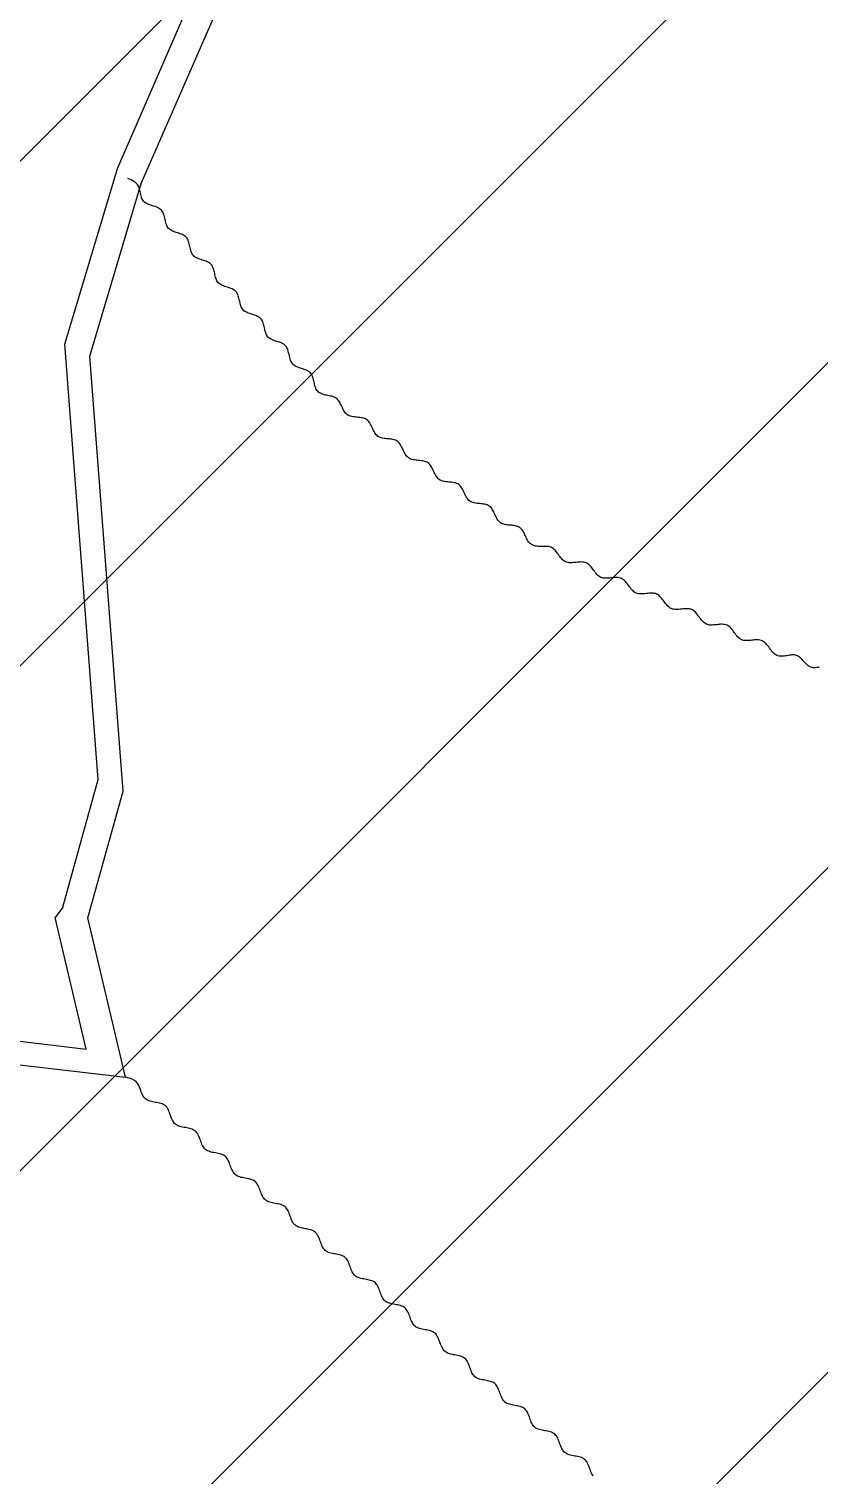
# Model space of a CAD drawing. Header units: metres. Extents: x 511779 to 512620, y 196282 to 196876.
# Drawn here: x 512557.4 to 512560.16, y 196415.15 to 196420.21 of the extents above; entities that cross this region are included whole.
import ezdxf

# ---------------------------------------------------------------- set-up
doc = ezdxf.new("R2010")
doc.units = ezdxf.units.M
doc.header["$MEASUREMENT"] = 0
for name, color, linetype in [('BANGUNAN', 5, 'CONTINUOUS'), ('KOP', 7, 'CONTINUOUS'), ('sungai', 45, 'CONTINUOUS')]:
    doc.layers.add(name, color=color, linetype=linetype)

msp = doc.modelspace()

# ---------------------------------------------------------------- hatches: boundary and pattern name
at = {"layer": 'KOP', "ltscale": 0.5}
h = msp.add_hatch(dxfattribs=at)
h.set_pattern_fill('ANSI31', color=1, scale=10, style=0)
h.set_pattern_definition([(45, (71.4876, 0), (-0.8838834765, 0.8838834765), [])])
edge = h.paths.add_edge_path(flags=16)
edge.add_arc((512532.4233, 196433.4781), 3.057, 0, 360)
h.paths.add_polyline_path([(512523.8585, 196440.9504), (512543.8085, 196440.9504), (512543.8085, 196423.8504), (512523.8585, 196423.8504)])
h.paths.add_polyline_path([(512542.3835, 196440.9504), (512562.3335, 196440.9504), (512562.3335, 196423.8504), (512542.3835, 196423.8504)])
edge = h.paths.add_edge_path(flags=16)
edge.add_arc((512551.9548, 196433.4781), 3.057, 0, 360)
h.paths.add_polyline_path([(512560.9085, 196440.9504), (512580.8585, 196440.9504), (512580.8585, 196423.8504), (512560.9085, 196423.8504)])
edge = h.paths.add_edge_path(flags=16)
edge.add_arc((512570.1256, 196433.4781), 3.057, 0, 360)
h.paths.add_polyline_path([(512579.4335, 196425.2754), (512599.3835, 196425.2754), (512599.3835, 196408.1754), (512579.4335, 196408.1754)])
edge = h.paths.add_edge_path(flags=16)
edge.add_arc((512589.1438, 196417.6648), 3.057, 0, 360)
h.paths.add_polyline_path([(512560.9085, 196425.2754), (512580.8585, 196425.2754), (512580.8585, 196408.1754), (512560.9085, 196408.1754)])
h.paths.add_polyline_path([(512542.3835, 196425.2754), (512562.3335, 196425.2754), (512562.3335, 196408.1754), (512542.3835, 196408.1754)])
h.paths.add_polyline_path([(512523.8585, 196425.2754), (512543.8085, 196425.2754), (512543.8085, 196408.1754), (512523.8585, 196408.1754)])
h.paths.add_polyline_path([(512505.3335, 196425.2754), (512525.2835, 196425.2754), (512525.2835, 196408.1754), (512505.3335, 196408.1754)])
h.paths.add_polyline_path([(512523.8585, 196409.6004), (512543.8085, 196409.6004), (512543.8085, 196392.5004), (512523.8585, 196392.5004)])
h.paths.add_polyline_path([(512505.3335, 196409.6004), (512525.2835, 196409.6004), (512525.2835, 196392.5004), (512505.3335, 196392.5004)])
h.paths.add_polyline_path([(512542.3835, 196409.6004), (512562.3335, 196409.6004), (512562.3335, 196392.5004), (512542.3835, 196392.5004)])
h.paths.add_polyline_path([(512560.9085, 196409.6004), (512580.8585, 196409.6004), (512580.8585, 196392.5004), (512560.9085, 196392.5004)])
h.paths.add_polyline_path([(512579.4335, 196409.6004), (512599.3835, 196409.6004), (512599.3835, 196392.5004), (512579.4335, 196392.5004)])
h.paths.add_polyline_path([(512597.9585, 196393.9254), (512617.9085, 196393.9254), (512617.9085, 196376.8254), (512597.9585, 196376.8254)])
h.paths.add_polyline_path([(512579.4335, 196393.9254), (512599.3835, 196393.9254), (512599.3835, 196376.8254), (512579.4335, 196376.8254)])
h.paths.add_polyline_path([(512560.9085, 196393.9254), (512580.8585, 196393.9254), (512580.8585, 196376.8254), (512560.9085, 196376.8254)])
h.paths.add_polyline_path([(512542.3835, 196393.9254), (512562.3335, 196393.9254), (512562.3335, 196376.8254), (512542.3835, 196376.8254)])
h.paths.add_polyline_path([(512523.8585, 196393.9254), (512543.8085, 196393.9254), (512543.8085, 196376.8254), (512523.8585, 196376.8254)])
edge = h.paths.add_edge_path(flags=16)
edge.add_arc((512571.0155, 196385.1874), 3.057, 0, 360)
edge = h.paths.add_edge_path(flags=16)
edge.add_arc((512551.7902, 196384.481), 3.057, 0, 360)
edge = h.paths.add_edge_path(flags=16)
edge.add_arc((512532.9877, 196384.481), 3.057, 0, 360)
edge = h.paths.add_edge_path(flags=16)
edge.add_arc((512533.8992, 196400.4208), 3.057, 0, 360)
edge = h.paths.add_edge_path(flags=16)
edge.add_arc((512514.3971, 196399.6911), 3.057, 0, 360)
edge = h.paths.add_edge_path(flags=16)
edge.add_arc((512515.1553, 196416.9261), 3.057, 0, 360)
edge = h.paths.add_edge_path(flags=16)
edge.add_arc((512533.5705, 196417.021), 3.057, 0, 360)
edge = h.paths.add_edge_path(flags=16)
edge.add_arc((512552.1483, 196417.1058), 3.057, 0, 360)
edge = h.paths.add_edge_path(flags=16)
edge.add_arc((512552.9492, 196400.5565), 3.057, 0, 360)
edge = h.paths.add_edge_path(flags=16)
edge.add_arc((512570.3514, 196400.5565), 3.057, 0, 360)
edge = h.paths.add_edge_path(flags=16)
edge.add_arc((512570.2939, 196416.8525), 3.057, 0, 360)
edge = h.paths.add_edge_path(flags=16)
edge.add_arc((512589.2652, 196401.2038), 3.057, 0, 360)
edge = h.paths.add_edge_path(flags=16)
edge.add_arc((512589.7985, 196384.821), 3.057, 0, 360)
edge = h.paths.add_edge_path(flags=16)
edge.add_arc((512608.2133, 196384.9436), 3.057, 0, 360)

# ---------------------------------------------------------------- linework, layer by layer
at = {"layer": 'BANGUNAN', "color": 3, "linetype": 'Continuous'}
for p, q in [((512557.7052, 196419.7262), (512558.0482, 196420.5132)), ((512557.7883, 196419.6729), (512558.123, 196420.4407)), ((512557.5214, 196419.1103), (512557.7052, 196419.7262)), ((512557.6081, 196419.0688), (512557.7883, 196419.6729)), ((512557.6382, 196417.5868), (512557.5214, 196419.1103)), ((512557.7249, 196417.5457), (512557.6081, 196419.0688)), ((512557.5143, 196417.1389), (512557.6382, 196417.5868)), ((512557.602, 196417.1018), (512557.7249, 196417.5457)), ((512557.5957, 196416.6424), (512557.4872, 196417.1028)), ((512557.7334, 196416.5441), (512557.602, 196417.1018)), ((512557.2762, 196416.6798), (512557.5957, 196416.6424)), ((512557.3031, 196416.5946), (512557.7334, 196416.5441))]:
    msp.add_line(p, q, dxfattribs=at)
msp.add_lwpolyline([(512557.5143, 196417.1389), (512557.4872, 196417.1028)], dxfattribs=at)
at = {"layer": 'sungai', "color": 43, "lineweight": -3, "ltscale": 30}
for points in [[(512560.163, 196417.9797), (512560.1587, 196417.9789), (512560.1544, 196417.9782), (512560.1502, 196417.9777), (512560.146, 196417.9774), (512560.142, 196417.9775), (512560.1381, 196417.978), (512560.1344, 196417.979), (512560.1308, 196417.9804), (512560.1274, 196417.9824), (512560.1241, 196417.9847), (512560.1209, 196417.9873), (512560.1178, 196417.9902), (512560.1148, 196417.9934), (512560.1118, 196417.9966), (512560.1089, 196417.9999), (512560.1059, 196418.0032), (512560.1029, 196418.0064), (512560.0999, 196418.0096), (512560.0968, 196418.0125), (512560.0936, 196418.0151), (512560.0903, 196418.0174), (512560.0869, 196418.0194), (512560.0833, 196418.0208), (512560.0796, 196418.0218), (512560.0757, 196418.0223), (512560.0717, 196418.0224), (512560.0675, 196418.0222), (512560.0632, 196418.0218), (512560.0588, 196418.0212), (512560.0543, 196418.0205), (512560.0497, 196418.0197), (512560.0451, 196418.0191), (512560.0405, 196418.0185), (512560.0359, 196418.0181), (512560.0313, 196418.0179), (512560.0268, 196418.0181), (512560.0225, 196418.0186), (512560.0183, 196418.0196), (512560.0143, 196418.021), (512560.0106, 196418.023), (512560.0071, 196418.0254), (512560.0037, 196418.0283), (512560.0006, 196418.0315), (512559.9975, 196418.035), (512559.9945, 196418.0387), (512559.9916, 196418.0426), (512559.9888, 196418.0465), (512559.9859, 196418.0504), (512559.983, 196418.0543), (512559.98, 196418.058), (512559.977, 196418.0615), (512559.9738, 196418.0647), (512559.9705, 196418.0676), (512559.9669, 196418.07), (512559.9632, 196418.072), (512559.9592, 196418.0734), (512559.9551, 196418.0744), (512559.9507, 196418.0749), (512559.9462, 196418.0751), (512559.9415, 196418.075), (512559.9368, 196418.0747), (512559.932, 196418.0743), (512559.9272, 196418.0738), (512559.9223, 196418.0733), (512559.9175, 196418.0728), (512559.9128, 196418.0725), (512559.9081, 196418.0724), (512559.9036, 196418.0726), (512559.8993, 196418.0732), (512559.8951, 196418.0741), (512559.8911, 196418.0756), (512559.8874, 196418.0775), (512559.8839, 196418.08), (512559.8805, 196418.0829), (512559.8773, 196418.0861), (512559.8743, 196418.0896), (512559.8713, 196418.0933), (512559.8684, 196418.0971), (512559.8655, 196418.101), (512559.8627, 196418.105), (512559.8598, 196418.1088), (512559.8568, 196418.1125), (512559.8538, 196418.116), (512559.8506, 196418.1192), (512559.8472, 196418.1221), (512559.8437, 196418.1246), (512559.84, 196418.1265), (512559.836, 196418.128), (512559.8318, 196418.1289), (512559.8275, 196418.1295), (512559.8229, 196418.1297), (512559.8183, 196418.1296), (512559.8136, 196418.1293), (512559.8088, 196418.1288), (512559.8039, 196418.1283), (512559.7991, 196418.1278), (512559.7943, 196418.1274), (512559.7896, 196418.1271), (512559.7849, 196418.127), (512559.7804, 196418.1272), (512559.776, 196418.1277), (512559.7719, 196418.1287), (512559.7679, 196418.1301), (512559.7641, 196418.1321), (512559.7606, 196418.1345), (512559.7573, 196418.1374), (512559.7541, 196418.1406), (512559.7511, 196418.1441), (512559.7481, 196418.1478), (512559.7452, 196418.1517), (512559.7423, 196418.1556), (512559.7395, 196418.1595), (512559.7366, 196418.1634), (512559.7336, 196418.1671), (512559.7305, 196418.1706), (512559.7274, 196418.1738), (512559.724, 196418.1767), (512559.7205, 196418.1791), (512559.7168, 196418.1811), (512559.7128, 196418.1825), (512559.7086, 196418.1835), (512559.7042, 196418.184), (512559.6997, 196418.1842), (512559.6951, 196418.1841), (512559.6903, 196418.1838), (512559.6855, 196418.1834), (512559.6807, 196418.1829), (512559.6759, 196418.1824), (512559.6711, 196418.1819), (512559.6663, 196418.1816), (512559.6617, 196418.1815), (512559.6572, 196418.1817), (512559.6528, 196418.1823), (512559.6486, 196418.1832), (512559.6447, 196418.1847), (512559.6409, 196418.1866), (512559.6374, 196418.1891), (512559.6341, 196418.192), (512559.6309, 196418.1952), (512559.6278, 196418.1987), (512559.6249, 196418.2024), (512559.622, 196418.2062), (512559.6191, 196418.2102), (512559.6162, 196418.2141), (512559.6133, 196418.2179), (512559.6104, 196418.2216), (512559.6073, 196418.2251), (512559.6041, 196418.2283), (512559.6008, 196418.2312), (512559.5973, 196418.2337), (512559.5935, 196418.2357), (512559.5896, 196418.2371), (512559.5854, 196418.238), (512559.581, 196418.2386), (512559.5765, 196418.2388), (512559.5719, 196418.2387), (512559.5671, 196418.2384), (512559.5623, 196418.2379), (512559.5575, 196418.2374), (512559.5527, 196418.2369), (512559.5479, 196418.2365), (512559.5431, 196418.2362), (512559.5385, 196418.2361), (512559.534, 196418.2363), (512559.5296, 196418.2368), (512559.5254, 196418.2378), (512559.5214, 196418.2392), (512559.5177, 196418.2412), (512559.5142, 196418.2436), (512559.5109, 196418.2465), (512559.5077, 196418.2497), (512559.5046, 196418.2532), (512559.5017, 196418.2569), (512559.4988, 196418.2608), (512559.4959, 196418.2647), (512559.493, 196418.2686), (512559.4901, 196418.2725), (512559.4871, 196418.2762), (512559.4841, 196418.2797), (512559.4809, 196418.2829), (512559.4776, 196418.2858), (512559.4741, 196418.2882), (512559.4703, 196418.2902), (512559.4664, 196418.2916), (512559.4622, 196418.2926), (512559.4578, 196418.2931), (512559.4533, 196418.2933), (512559.4486, 196418.2932), (512559.4439, 196418.2929), (512559.4391, 196418.2925), (512559.4343, 196418.292), (512559.4294, 196418.2915), (512559.4246, 196418.291), (512559.4199, 196418.2907), (512559.4153, 196418.2907), (512559.4107, 196418.2908), (512559.4064, 196418.2914), (512559.4022, 196418.2923), (512559.3982, 196418.2938), (512559.3945, 196418.2957), (512559.391, 196418.2982), (512559.3876, 196418.3011), (512559.3845, 196418.3043), (512559.3814, 196418.3078), (512559.3784, 196418.3115), (512559.3755, 196418.3153), (512559.3727, 196418.3193), (512559.3698, 196418.3232), (512559.3669, 196418.327), (512559.3639, 196418.3307), (512559.3609, 196418.3342), (512559.3577, 196418.3375), (512559.3544, 196418.3403), (512559.3508, 196418.3428), (512559.3471, 196418.3448), (512559.3431, 196418.3462), (512559.339, 196418.3471), (512559.3346, 196418.3477), (512559.3301, 196418.3479), (512559.3254, 196418.3478), (512559.3207, 196418.3475), (512559.3159, 196418.347), (512559.3111, 196418.3465), (512559.3062, 196418.346), (512559.3014, 196418.3456), (512559.2967, 196418.3453), (512559.292, 196418.3452), (512559.2875, 196418.3454), (512559.2831, 196418.3459), (512559.279, 196418.3469), (512559.275, 196418.3483), (512559.2713, 196418.3503), (512559.2677, 196418.3527), (512559.2644, 196418.3556), (512559.2612, 196418.3588), (512559.2582, 196418.3623), (512559.2552, 196418.3661), (512559.2523, 196418.3699), (512559.2494, 196418.3738), (512559.2466, 196418.3777), (512559.2437, 196418.3816), (512559.2407, 196418.3853), (512559.2376, 196418.3888), (512559.2345, 196418.392), (512559.2311, 196418.3949), (512559.2276, 196418.3973), (512559.2239, 196418.3993), (512559.2199, 196418.4008), (512559.2157, 196418.4017), (512559.2114, 196418.4023), (512559.2069, 196418.4026), (512559.2022, 196418.4026), (512559.1975, 196418.4026), (512559.1928, 196418.4024), (512559.188, 196418.4024), (512559.1832, 196418.4024), (512559.1785, 196418.4026), (512559.1739, 196418.403), (512559.1694, 196418.4036), (512559.1652, 196418.4046), (512559.1611, 196418.4059), (512559.1573, 196418.4075), (512559.1537, 196418.4097), (512559.1506, 196418.4123), (512559.1477, 196418.4153), (512559.145, 196418.4187), (512559.1426, 196418.4223), (512559.1404, 196418.4263), (512559.1382, 196418.4304), (512559.1362, 196418.4346), (512559.1342, 196418.4389), (512559.1322, 196418.4432), (512559.1302, 196418.4474), (512559.1281, 196418.4515), (512559.1258, 196418.4554), (512559.1234, 196418.4591), (512559.1208, 196418.4625), (512559.1179, 196418.4655), (512559.1147, 196418.4681), (512559.1112, 196418.4702), (512559.1074, 196418.4719), (512559.1033, 196418.4733), (512559.099, 196418.4743), (512559.0946, 196418.4751), (512559.09, 196418.4758), (512559.0853, 196418.4763), (512559.0806, 196418.4767), (512559.0759, 196418.4771), (512559.0712, 196418.4776), (512559.0667, 196418.4782), (512559.0622, 196418.479), (512559.0579, 196418.4801), (512559.0538, 196418.4814), (512559.05, 196418.4831), (512559.0465, 196418.4853), (512559.0433, 196418.4879), (512559.0404, 196418.4909), (512559.0378, 196418.4943), (512559.0354, 196418.4979), (512559.0331, 196418.5019), (512559.031, 196418.506), (512559.029, 196418.5102), (512559.027, 196418.5145), (512559.025, 196418.5188), (512559.023, 196418.523), (512559.0208, 196418.5271), (512559.0186, 196418.531), (512559.0162, 196418.5347), (512559.0135, 196418.5381), (512559.0106, 196418.5411), (512559.0075, 196418.5437), (512559.0039, 196418.5458), (512559.0001, 196418.5475), (512558.9961, 196418.5489), (512558.9918, 196418.5499), (512558.9873, 196418.5507), (512558.9828, 196418.5514), (512558.9781, 196418.5518), (512558.9734, 196418.5523), (512558.9687, 196418.5527), (512558.964, 196418.5532), (512558.9594, 196418.5538), (512558.955, 196418.5546), (512558.9507, 196418.5557), (512558.9466, 196418.557), (512558.9428, 196418.5587), (512558.9393, 196418.5609), (512558.9361, 196418.5635), (512558.9332, 196418.5665), (512558.9306, 196418.5699), (512558.9282, 196418.5735), (512558.9259, 196418.5775), (512558.9238, 196418.5816), (512558.9218, 196418.5858), (512558.9198, 196418.5901), (512558.9178, 196418.5944), (512558.9157, 196418.5986), (512558.9136, 196418.6027), (512558.9114, 196418.6066), (512558.9089, 196418.6103), (512558.9063, 196418.6137), (512558.9034, 196418.6167), (512558.9002, 196418.6193), (512558.8967, 196418.6214), (512558.8929, 196418.6231), (512558.8888, 196418.6245), (512558.8846, 196418.6255), (512558.8801, 196418.6263), (512558.8755, 196418.6269), (512558.8709, 196418.6274), (512558.8662, 196418.6279), (512558.8614, 196418.6283), (512558.8568, 196418.6288), (512558.8522, 196418.6294), (512558.8477, 196418.6302), (512558.8435, 196418.6313), (512558.8394, 196418.6326), (512558.8356, 196418.6343), (512558.8321, 196418.6365), (512558.8289, 196418.6391), (512558.826, 196418.6421), (512558.8234, 196418.6455), (512558.8209, 196418.6491), (512558.8187, 196418.6531), (512558.8166, 196418.6572), (512558.8145, 196418.6614), (512558.8125, 196418.6657), (512558.8105, 196418.67), (512558.8085, 196418.6742), (512558.8064, 196418.6783), (512558.8041, 196418.6822), (512558.8017, 196418.6859), (512558.7991, 196418.6893), (512558.7962, 196418.6923), (512558.793, 196418.6949), (512558.7895, 196418.697), (512558.7857, 196418.6987), (512558.7816, 196418.7001), (512558.7773, 196418.7011), (512558.7729, 196418.7019), (512558.7683, 196418.7025), (512558.7636, 196418.703), (512558.7589, 196418.7035), (512558.7542, 196418.7039), (512558.7496, 196418.7044), (512558.745, 196418.705), (512558.7405, 196418.7058), (512558.7362, 196418.7069), (512558.7322, 196418.7082), (512558.7284, 196418.7099), (512558.7248, 196418.7121), (512558.7217, 196418.7147), (512558.7188, 196418.7177), (512558.7161, 196418.7211), (512558.7137, 196418.7247), (512558.7115, 196418.7287), (512558.7093, 196418.7328), (512558.7073, 196418.737), (512558.7053, 196418.7413), (512558.7033, 196418.7456), (512558.7013, 196418.7498), (512558.6992, 196418.7539), (512558.6969, 196418.7578), (512558.6945, 196418.7615), (512558.6919, 196418.7649), (512558.689, 196418.7679), (512558.6858, 196418.7705), (512558.6823, 196418.7726), (512558.6785, 196418.7743), (512558.6744, 196418.7757), (512558.6701, 196418.7767), (512558.6657, 196418.7775), (512558.6611, 196418.7781), (512558.6564, 196418.7786), (512558.6517, 196418.7791), (512558.647, 196418.7795), (512558.6423, 196418.78), (512558.6377, 196418.7806), (512558.6333, 196418.7814), (512558.629, 196418.7825), (512558.6249, 196418.7838), (512558.6211, 196418.7855), (512558.6176, 196418.7877), (512558.6144, 196418.7903), (512558.6115, 196418.7933), (512558.6089, 196418.7966), (512558.6065, 196418.8003), (512558.6042, 196418.8043), (512558.6021, 196418.8084), (512558.6001, 196418.8126), (512558.5981, 196418.8169), (512558.5961, 196418.8212), (512558.5941, 196418.8254), (512558.5919, 196418.8295), (512558.5897, 196418.8334), (512558.5873, 196418.8371), (512558.5846, 196418.8405), (512558.5817, 196418.8435), (512558.5786, 196418.8461), (512558.575, 196418.8482), (512558.5712, 196418.8499), (512558.5672, 196418.8513), (512558.5629, 196418.8523), (512558.5584, 196418.8531), (512558.5538, 196418.8537), (512558.5492, 196418.8542), (512558.5445, 196418.8547), (512558.5398, 196418.8551), (512558.5351, 196418.8556), (512558.5305, 196418.8562), (512558.5261, 196418.857), (512558.5218, 196418.8581), (512558.5177, 196418.8594), (512558.5139, 196418.8611), (512558.5104, 196418.8633), (512558.5072, 196418.8658), (512558.5043, 196418.8689), (512558.5017, 196418.8722), (512558.4993, 196418.8759), (512558.497, 196418.8799), (512558.4949, 196418.884), (512558.4929, 196418.8882), (512558.4909, 196418.8925), (512558.4889, 196418.8968), (512558.4868, 196418.901), (512558.4847, 196418.9051), (512558.4825, 196418.909), (512558.48, 196418.9127), (512558.4774, 196418.9161), (512558.4745, 196418.9191), (512558.4713, 196418.9217), (512558.4678, 196418.9238), (512558.464, 196418.9255), (512558.46, 196418.9269), (512558.4557, 196418.9281), (512558.4513, 196418.929), (512558.4468, 196418.9299), (512558.4422, 196418.9307), (512558.4376, 196418.9316), (512558.4331, 196418.9325), (512558.4286, 196418.9337), (512558.4243, 196418.935), (512558.4201, 196418.9365), (512558.4162, 196418.9384), (512558.4126, 196418.9404), (512558.4093, 196418.9429), (512558.4064, 196418.9456), (512558.4039, 196418.9488), (512558.4017, 196418.9523), (512558.3999, 196418.9561), (512558.3983, 196418.9601), (512558.397, 196418.9644), (512558.3958, 196418.9687), (512558.3948, 196418.9732), (512558.3938, 196418.9778), (512558.3927, 196418.9823), (512558.3917, 196418.9868), (512558.3905, 196418.9911), (512558.3892, 196418.9954), (512558.3876, 196418.9994), (512558.3858, 196419.0032), (512558.3837, 196419.0067), (512558.3812, 196419.0099), (512558.3782, 196419.0127), (512558.3749, 196419.0151), (512558.3713, 196419.0172), (512558.3674, 196419.0191), (512558.3633, 196419.0208), (512558.3591, 196419.0224), (512558.3547, 196419.0238), (512558.3503, 196419.0252), (512558.3458, 196419.0267), (512558.3415, 196419.0281), (512558.3372, 196419.0297), (512558.3331, 196419.0314), (512558.3292, 196419.0333), (512558.3256, 196419.0354), (512558.3223, 196419.0378), (512558.3194, 196419.0406), (512558.3169, 196419.0438), (512558.3147, 196419.0473), (512558.3129, 196419.0511), (512558.3114, 196419.0551), (512558.31, 196419.0593), (512558.3089, 196419.0637), (512558.3078, 196419.0682), (512558.3068, 196419.0727), (512558.3058, 196419.0773), (512558.3047, 196419.0817), (512558.3035, 196419.0861), (512558.3022, 196419.0904), (512558.3006, 196419.0944), (512558.2988, 196419.0982), (512558.2967, 196419.1017), (512558.2942, 196419.1048), (512558.2912, 196419.1076), (512558.288, 196419.1101), (512558.2843, 196419.1122), (512558.2804, 196419.1141), (512558.2763, 196419.1158), (512558.2721, 196419.1174), (512558.2677, 196419.1188), (512558.2633, 196419.1202), (512558.2589, 196419.1216), (512558.2545, 196419.1231), (512558.2502, 196419.1246), (512558.2461, 196419.1263), (512558.2422, 196419.1282), (512558.2386, 196419.1304), (512558.2353, 196419.1328), (512558.2324, 196419.1356), (512558.2299, 196419.1388), (512558.2278, 196419.1423), (512558.2259, 196419.146), (512558.2244, 196419.1501), (512558.2231, 196419.1543), (512558.2219, 196419.1587), (512558.2208, 196419.1632), (512558.2198, 196419.1677), (512558.2188, 196419.1722), (512558.2177, 196419.1767), (512558.2165, 196419.1811), (512558.2152, 196419.1853), (512558.2137, 196419.1894), (512558.2118, 196419.1932), (512558.2097, 196419.1967), (512558.2072, 196419.1998), (512558.2043, 196419.2026), (512558.201, 196419.205), (512558.1974, 196419.2072), (512558.1935, 196419.2091), (512558.1894, 196419.2108), (512558.1851, 196419.2123), (512558.1807, 196419.2138), (512558.1763, 196419.2152), (512558.1719, 196419.2166), (512558.1675, 196419.2181), (512558.1633, 196419.2196), (512558.1592, 196419.2213), (512558.1553, 196419.2232), (512558.1516, 196419.2254), (512558.1483, 196419.2278), (512558.1454, 196419.2306), (512558.1429, 196419.2337), (512558.1408, 196419.2372), (512558.139, 196419.241), (512558.1374, 196419.2451), (512558.1361, 196419.2493), (512558.1349, 196419.2537), (512558.1338, 196419.2582), (512558.1328, 196419.2627), (512558.1318, 196419.2672), (512558.1307, 196419.2717), (512558.1296, 196419.2761), (512558.1282, 196419.2803), (512558.1267, 196419.2844), (512558.1249, 196419.2881), (512558.1227, 196419.2916), (512558.1202, 196419.2948), (512558.1173, 196419.2976), (512558.114, 196419.3), (512558.1104, 196419.3022), (512558.1065, 196419.3041), (512558.1024, 196419.3058), (512558.0981, 196419.3073), (512558.0937, 196419.3088), (512558.0893, 196419.3102), (512558.0849, 196419.3116), (512558.0805, 196419.313), (512558.0763, 196419.3146), (512558.0722, 196419.3163), (512558.0683, 196419.3182), (512558.0647, 196419.3203), (512558.0614, 196419.3228), (512558.0584, 196419.3255), (512558.0559, 196419.3287), (512558.0538, 196419.3322), (512558.052, 196419.336), (512558.0504, 196419.34), (512558.0491, 196419.3443), (512558.0479, 196419.3487), (512558.0468, 196419.3531), (512558.0458, 196419.3577), (512558.0448, 196419.3622), (512558.0438, 196419.3667), (512558.0426, 196419.3711), (512558.0412, 196419.3753), (512558.0397, 196419.3793), (512558.0379, 196419.3831), (512558.0357, 196419.3866), (512558.0332, 196419.3898), (512558.0303, 196419.3926), (512558.027, 196419.395), (512558.0234, 196419.3971), (512558.0195, 196419.399), (512558.0154, 196419.4007), (512558.0111, 196419.4023), (512558.0068, 196419.4037), (512558.0023, 196419.4051), (512557.9979, 196419.4066), (512557.9936, 196419.408), (512557.9893, 196419.4096), (512557.9852, 196419.4113), (512557.9813, 196419.4132), (512557.9777, 196419.4153), (512557.9744, 196419.4177), (512557.9715, 196419.4205), (512557.9689, 196419.4237), (512557.9668, 196419.4272), (512557.965, 196419.431), (512557.9634, 196419.435), (512557.9621, 196419.4392), (512557.9609, 196419.4436), (512557.9599, 196419.4481), (512557.9589, 196419.4526), (512557.9578, 196419.4572), (512557.9568, 196419.4616), (512557.9556, 196419.466), (512557.9543, 196419.4703), (512557.9527, 196419.4743), (512557.9509, 196419.4781), (512557.9488, 196419.4816), (512557.9462, 196419.4848), (512557.9433, 196419.4875), (512557.94, 196419.49), (512557.9364, 196419.4921), (512557.9325, 196419.494), (512557.9284, 196419.4957), (512557.9242, 196419.4973), (512557.9198, 196419.4987), (512557.9154, 196419.5001), (512557.9109, 196419.5015), (512557.9066, 196419.503), (512557.9023, 196419.5045), (512557.8982, 196419.5062), (512557.8943, 196419.5081), (512557.8907, 196419.5103), (512557.8874, 196419.5127), (512557.8845, 196419.5155), (512557.882, 196419.5187), (512557.8798, 196419.5222), (512557.878, 196419.5259), (512557.8765, 196419.53), (512557.8751, 196419.5342), (512557.874, 196419.5386), (512557.8729, 196419.5431), (512557.8719, 196419.5476), (512557.8709, 196419.5521), (512557.8698, 196419.5566), (512557.8686, 196419.561), (512557.8673, 196419.5652), (512557.8657, 196419.5693), (512557.8639, 196419.5731), (512557.8618, 196419.5766), (512557.8593, 196419.5797), (512557.8563, 196419.5825), (512557.853, 196419.5849), (512557.8494, 196419.5871), (512557.8455, 196419.589), (512557.8414, 196419.5907), (512557.8372, 196419.5922), (512557.8328, 196419.5937), (512557.8284, 196419.5951), (512557.824, 196419.5965), (512557.8196, 196419.598), (512557.8153, 196419.5995), (512557.8112, 196419.6012), (512557.8073, 196419.6031), (512557.8037, 196419.6053), (512557.8004, 196419.6077), (512557.7975, 196419.6105), (512557.795, 196419.6136), (512557.7928, 196419.6172), (512557.791, 196419.6211), (512557.7894, 196419.6253), (512557.788, 196419.6299), (512557.7867, 196419.6349), (512557.7855, 196419.6401), (512557.7842, 196419.6456), (512557.7829, 196419.6514), (512557.7811, 196419.6574), (512557.7786, 196419.6634), (512557.7749, 196419.6693), (512557.7696, 196419.6751), (512557.7626, 196419.6805), (512557.7533, 196419.6856), (512557.7414, 196419.6901)], [(512559.371, 196415.1475), (512559.3686, 196415.1513), (512559.3664, 196415.1553), (512559.3644, 196415.1596), (512559.3626, 196415.1641), (512559.3608, 196415.1687), (512559.3591, 196415.1733), (512559.3574, 196415.1779), (512559.3557, 196415.1825), (512559.3539, 196415.187), (512559.3519, 196415.1913), (512559.3497, 196415.1954), (512559.3472, 196415.1991), (512559.3445, 196415.2025), (512559.3414, 196415.2055), (512559.3379, 196415.208), (512559.3341, 196415.2102), (512559.33, 196415.2119), (512559.3256, 196415.2134), (512559.3211, 196415.2146), (512559.3164, 196415.2157), (512559.3115, 196415.2166), (512559.3067, 196415.2175), (512559.3018, 196415.2184), (512559.297, 196415.2193), (512559.2923, 196415.2204), (512559.2877, 196415.2216), (512559.2834, 196415.2231), (512559.2792, 196415.2249), (512559.2754, 196415.227), (512559.272, 196415.2295), (512559.2689, 196415.2325), (512559.2661, 196415.2359), (512559.2637, 196415.2397), (512559.2615, 196415.2437), (512559.2595, 196415.248), (512559.2577, 196415.2525), (512559.2559, 196415.2571), (512559.2542, 196415.2617), (512559.2526, 196415.2664), (512559.2508, 196415.271), (512559.249, 196415.2754), (512559.247, 196415.2797), (512559.2448, 196415.2838), (512559.2424, 196415.2876), (512559.2396, 196415.291), (512559.2365, 196415.2939), (512559.2331, 196415.2965), (512559.2292, 196415.2986), (512559.2251, 196415.3004), (512559.2208, 196415.3018), (512559.2162, 196415.3031), (512559.2115, 196415.3041), (512559.2067, 196415.3051), (512559.2018, 196415.306), (512559.1969, 196415.3068), (512559.1921, 196415.3078), (512559.1874, 196415.3088), (512559.1828, 196415.3101), (512559.1785, 196415.3116), (512559.1744, 196415.3133), (512559.1705, 196415.3154), (512559.1671, 196415.318), (512559.164, 196415.321), (512559.1612, 196415.3244), (512559.1588, 196415.3281), (512559.1566, 196415.3322), (512559.1546, 196415.3365), (512559.1528, 196415.341), (512559.151, 196415.3455), (512559.1494, 196415.3502), (512559.1477, 196415.3548), (512559.1459, 196415.3594), (512559.1441, 196415.3639), (512559.1421, 196415.3682), (512559.1399, 196415.3722), (512559.1375, 196415.376), (512559.1347, 196415.3794), (512559.1316, 196415.3824), (512559.1282, 196415.3849), (512559.1244, 196415.387), (512559.1202, 196415.3888), (512559.1159, 196415.3903), (512559.1113, 196415.3915), (512559.1066, 196415.3926), (512559.1018, 196415.3935), (512559.0969, 196415.3944), (512559.0921, 196415.3953), (512559.0872, 196415.3962), (512559.0825, 196415.3973), (512559.078, 196415.3985), (512559.0736, 196415.4), (512559.0695, 196415.4018), (512559.0657, 196415.4039), (512559.0622, 196415.4064), (512559.0591, 196415.4094), (512559.0564, 196415.4128), (512559.0539, 196415.4166), (512559.0517, 196415.4206), (512559.0497, 196415.4249), (512559.0479, 196415.4294), (512559.0462, 196415.434), (512559.0445, 196415.4386), (512559.0428, 196415.4433), (512559.041, 196415.4479), (512559.0392, 196415.4523), (512559.0372, 196415.4566), (512559.035, 196415.4607), (512559.0326, 196415.4644), (512559.0298, 196415.4678), (512559.0268, 196415.4708), (512559.0233, 196415.4734), (512559.0195, 196415.4755), (512559.0154, 196415.4773), (512559.011, 196415.4787), (512559.0064, 196415.48), (512559.0017, 196415.481), (512558.9969, 196415.482), (512558.992, 196415.4828), (512558.9872, 196415.4837), (512558.9824, 196415.4847), (512558.9776, 196415.4857), (512558.9731, 196415.487), (512558.9687, 196415.4884), (512558.9646, 196415.4902), (512558.9608, 196415.4923), (512558.9573, 196415.4949), (512558.9542, 196415.4979), (512558.9515, 196415.5013), (512558.949, 196415.505), (512558.9468, 196415.5091), (512558.9449, 196415.5134), (512558.943, 196415.5178), (512558.9413, 196415.5224), (512558.9396, 196415.5271), (512558.9379, 196415.5317), (512558.9362, 196415.5363), (512558.9343, 196415.5408), (512558.9323, 196415.5451), (512558.9301, 196415.5491), (512558.9277, 196415.5529), (512558.925, 196415.5563), (512558.9219, 196415.5593), (512558.9184, 196415.5618), (512558.9146, 196415.5639), (512558.9105, 196415.5657), (512558.9061, 196415.5672), (512558.9015, 196415.5684), (512558.8968, 196415.5695), (512558.892, 196415.5704), (512558.8871, 196415.5713), (512558.8823, 196415.5722), (512558.8775, 196415.5731), (512558.8728, 196415.5742), (512558.8682, 196415.5754), (512558.8638, 196415.5769), (512558.8597, 196415.5786), (512558.8559, 196415.5808), (512558.8524, 196415.5833), (512558.8493, 196415.5863), (512558.8466, 196415.5897), (512558.8442, 196415.5935), (512558.842, 196415.5975), (512558.84, 196415.6018), (512558.8381, 196415.6063), (512558.8364, 196415.6109), (512558.8347, 196415.6155), (512558.833, 196415.6202), (512558.8313, 196415.6247), (512558.8294, 196415.6292), (512558.8274, 196415.6335), (512558.8253, 196415.6376), (512558.8228, 196415.6413), (512558.8201, 196415.6447), (512558.817, 196415.6477), (512558.8135, 196415.6502), (512558.8097, 196415.6524), (512558.8056, 196415.6541), (512558.8012, 196415.6556), (512558.7967, 196415.6568), (512558.7919, 196415.6579), (512558.7871, 196415.6588), (512558.7823, 196415.6597), (512558.7774, 196415.6606), (512558.7726, 196415.6615), (512558.7679, 196415.6626), (512558.7633, 196415.6638), (512558.7589, 196415.6653), (512558.7548, 196415.6671), (512558.751, 196415.6692), (512558.7475, 196415.6717), (512558.7444, 196415.6747), (512558.7417, 196415.6781), (512558.7393, 196415.6819), (512558.7371, 196415.686), (512558.7351, 196415.6902), (512558.7332, 196415.6947), (512558.7315, 196415.6993), (512558.7298, 196415.7039), (512558.7281, 196415.7086), (512558.7264, 196415.7132), (512558.7245, 196415.7176), (512558.7226, 196415.7219), (512558.7204, 196415.726), (512558.7179, 196415.7298), (512558.7152, 196415.7332), (512558.7121, 196415.7361), (512558.7086, 196415.7387), (512558.7048, 196415.7408), (512558.7007, 196415.7426), (512558.6963, 196415.744), (512558.6918, 196415.7453), (512558.6871, 196415.7463), (512558.6822, 196415.7473), (512558.6774, 196415.7482), (512558.6725, 196415.749), (512558.6677, 196415.75), (512558.663, 196415.751), (512558.6584, 196415.7523), (512558.6541, 196415.7538), (512558.6499, 196415.7555), (512558.6461, 196415.7576), (512558.6426, 196415.7602), (512558.6396, 196415.7632), (512558.6368, 196415.7666), (512558.6344, 196415.7703), (512558.6322, 196415.7744), (512558.6302, 196415.7787), (512558.6284, 196415.7832), (512558.6266, 196415.7877), (512558.6249, 196415.7924), (512558.6232, 196415.797), (512558.6215, 196415.8016), (512558.6197, 196415.8061), (512558.6177, 196415.8104), (512558.6155, 196415.8144), (512558.613, 196415.8182), (512558.6103, 196415.8216), (512558.6072, 196415.8246), (512558.6038, 196415.8271), (512558.5999, 196415.8292), (512558.5958, 196415.831), (512558.5915, 196415.8325), (512558.5869, 196415.8337), (512558.5822, 196415.8348), (512558.5774, 196415.8357), (512558.5725, 196415.8366), (512558.5676, 196415.8375), (512558.5628, 196415.8384), (512558.5581, 196415.8395), (512558.5535, 196415.8407), (512558.5492, 196415.8422), (512558.545, 196415.844), (512558.5412, 196415.8461), (512558.5378, 196415.8486), (512558.5347, 196415.8516), (512558.5319, 196415.855), (512558.5295, 196415.8588), (512558.5273, 196415.8628), (512558.5253, 196415.8671), (512558.5235, 196415.8716), (512558.5217, 196415.8762), (512558.5201, 196415.8808), (512558.5184, 196415.8855), (512558.5166, 196415.8901), (512558.5148, 196415.8945), (512558.5128, 196415.8988), (512558.5106, 196415.9029), (512558.5082, 196415.9066), (512558.5054, 196415.91), (512558.5023, 196415.913), (512558.4989, 196415.9156), (512558.4951, 196415.9177), (512558.4909, 196415.9195), (512558.4866, 196415.9209), (512558.482, 196415.9222), (512558.4773, 196415.9232), (512558.4725, 196415.9242), (512558.4676, 196415.925), (512558.4627, 196415.9259), (512558.4579, 196415.9269), (512558.4532, 196415.9279), (512558.4486, 196415.9292), (512558.4443, 196415.9306), (512558.4402, 196415.9324), (512558.4363, 196415.9345), (512558.4329, 196415.9371), (512558.4298, 196415.9401), (512558.4271, 196415.9435), (512558.4246, 196415.9472), (512558.4224, 196415.9513), (512558.4204, 196415.9556), (512558.4186, 196415.96), (512558.4169, 196415.9646), (512558.4152, 196415.9693), (512558.4135, 196415.9739), (512558.4117, 196415.9785), (512558.4099, 196415.983), (512558.4079, 196415.9873), (512558.4057, 196415.9913), (512558.4033, 196415.9951), (512558.4005, 196415.9985), (512558.3975, 196416.0015), (512558.394, 196416.004), (512558.3902, 196416.0061), (512558.3861, 196416.0079), (512558.3817, 196416.0094), (512558.3771, 196416.0106), (512558.3724, 196416.0117), (512558.3676, 196416.0126), (512558.3627, 196416.0135), (512558.3579, 196416.0144), (512558.353, 196416.0153), (512558.3483, 196416.0164), (512558.3438, 196416.0176), (512558.3394, 196416.0191), (512558.3353, 196416.0208), (512558.3315, 196416.023), (512558.328, 196416.0255), (512558.3249, 196416.0285), (512558.3222, 196416.0319), (512558.3197, 196416.0357), (512558.3175, 196416.0397), (512558.3156, 196416.044), (512558.3137, 196416.0485), (512558.312, 196416.0531), (512558.3103, 196416.0577), (512558.3086, 196416.0624), (512558.3069, 196416.0669), (512558.305, 196416.0714), (512558.303, 196416.0757), (512558.3008, 196416.0798), (512558.2984, 196416.0835), (512558.2957, 196416.0869), (512558.2926, 196416.0899), (512558.2891, 196416.0924), (512558.2853, 196416.0946), (512558.2812, 196416.0963), (512558.2768, 196416.0978), (512558.2722, 196416.099), (512558.2675, 196416.1001), (512558.2627, 196416.101), (512558.2578, 196416.1019), (512558.253, 196416.1028), (512558.2482, 196416.1037), (512558.2434, 196416.1048), (512558.2389, 196416.106), (512558.2345, 196416.1075), (512558.2304, 196416.1093), (512558.2266, 196416.1114), (512558.2231, 196416.1139), (512558.22, 196416.1169), (512558.2173, 196416.1203), (512558.2148, 196416.1241), (512558.2127, 196416.1282), (512558.2107, 196416.1324), (512558.2088, 196416.1369), (512558.2071, 196416.1415), (512558.2054, 196416.1461), (512558.2037, 196416.1508), (512558.202, 196416.1554), (512558.2001, 196416.1598), (512558.1981, 196416.1641), (512558.1959, 196416.1682), (512558.1935, 196416.172), (512558.1908, 196416.1754), (512558.1877, 196416.1783), (512558.1842, 196416.1809), (512558.1804, 196416.183), (512558.1763, 196416.1848), (512558.1719, 196416.1862), (512558.1674, 196416.1875), (512558.1626, 196416.1885), (512558.1578, 196416.1895), (512558.153, 196416.1904), (512558.1481, 196416.1912), (512558.1433, 196416.1922), (512558.1386, 196416.1932), (512558.134, 196416.1945), (512558.1296, 196416.196), (512558.1255, 196416.1977), (512558.1217, 196416.1998), (512558.1182, 196416.2024), (512558.1151, 196416.2054), (512558.1124, 196416.2088), (512558.11, 196416.2125), (512558.1078, 196416.2166), (512558.1058, 196416.2209), (512558.1039, 196416.2254), (512558.1022, 196416.2299), (512558.1005, 196416.2346), (512558.0988, 196416.2392), (512558.0971, 196416.2438), (512558.0952, 196416.2483), (512558.0933, 196416.2526), (512558.0911, 196416.2566), (512558.0886, 196416.2604), (512558.0859, 196416.2638), (512558.0828, 196416.2668), (512558.0793, 196416.2693), (512558.0755, 196416.2714), (512558.0714, 196416.2732), (512558.067, 196416.2747), (512558.0625, 196416.2759), (512558.0578, 196416.277), (512558.0529, 196416.2779), (512558.0481, 196416.2788), (512558.0432, 196416.2797), (512558.0384, 196416.2806), (512558.0337, 196416.2817), (512558.0291, 196416.2829), (512558.0247, 196416.2844), (512558.0206, 196416.2862), (512558.0168, 196416.2883), (512558.0133, 196416.2908), (512558.0103, 196416.2938), (512558.0075, 196416.2972), (512558.0051, 196416.301), (512558.0029, 196416.305), (512558.0009, 196416.3093), (512557.9991, 196416.3138), (512557.9973, 196416.3184), (512557.9956, 196416.323), (512557.9939, 196416.3277), (512557.9922, 196416.3323), (512557.9904, 196416.3367), (512557.9884, 196416.341), (512557.9862, 196416.3451), (512557.9837, 196416.3488), (512557.981, 196416.3522), (512557.9779, 196416.3552), (512557.9744, 196416.3578), (512557.9706, 196416.3599), (512557.9665, 196416.3617), (512557.9621, 196416.3631), (512557.9576, 196416.3644), (512557.9529, 196416.3654), (512557.9481, 196416.3664), (512557.9432, 196416.3672), (512557.9383, 196416.3681), (512557.9335, 196416.3691), (512557.9288, 196416.3701), (512557.9242, 196416.3714), (512557.9199, 196416.3728), (512557.9157, 196416.3746), (512557.9119, 196416.3767), (512557.9085, 196416.3793), (512557.9054, 196416.3823), (512557.9026, 196416.3857), (512557.9002, 196416.3894), (512557.898, 196416.3935), (512557.896, 196416.3978), (512557.8942, 196416.4022), (512557.8924, 196416.4068), (512557.8907, 196416.4115), (512557.8891, 196416.4161), (512557.8873, 196416.4207), (512557.8855, 196416.4252), (512557.8835, 196416.4295), (512557.8813, 196416.4335), (512557.8789, 196416.4373), (512557.8761, 196416.4407), (512557.873, 196416.4437), (512557.8696, 196416.4462), (512557.8657, 196416.4483), (512557.8616, 196416.4501), (512557.8573, 196416.4516), (512557.8527, 196416.4528), (512557.848, 196416.4539), (512557.8432, 196416.4548), (512557.8383, 196416.4557), (512557.8334, 196416.4566), (512557.8286, 196416.4575), (512557.8239, 196416.4586), (512557.8193, 196416.4598), (512557.815, 196416.4613), (512557.8109, 196416.463), (512557.807, 196416.4652), (512557.8036, 196416.4677), (512557.8005, 196416.4707), (512557.7977, 196416.4741), (512557.7952, 196416.478), (512557.793, 196416.4823), (512557.7909, 196416.487), (512557.7888, 196416.492), (512557.7868, 196416.4973), (512557.7847, 196416.503), (512557.7825, 196416.5089), (512557.7798, 196416.515), (512557.7763, 196416.521), (512557.7716, 196416.5268), (512557.7653, 196416.5321), (512557.7571, 196416.5369), (512557.7466, 196416.541), (512557.7334, 196416.5441)]]:
    msp.add_lwpolyline(points, dxfattribs=at)

doc.saveas('drawing.dxf')
